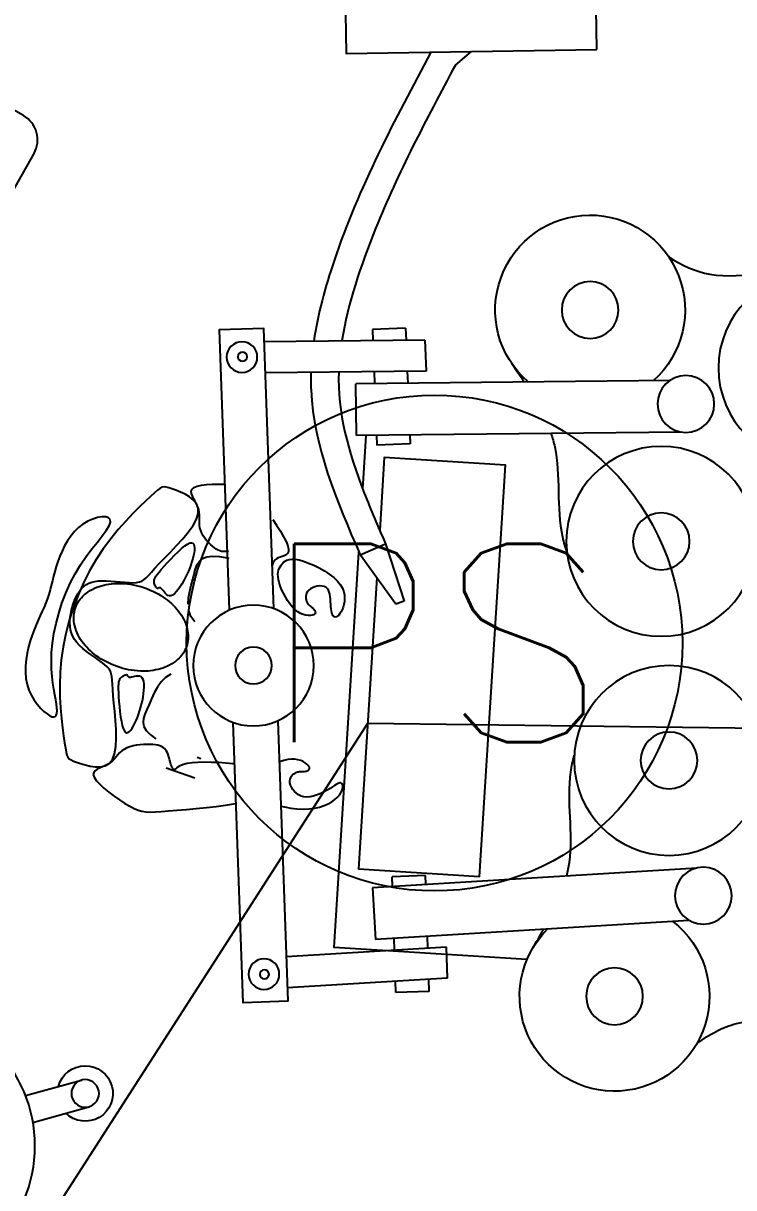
# Model space of a CAD drawing. Header units: metres. Extents: x -39 to 21688, y -24 to 9022.
# Drawn here: x 296.44 to 297.722, y 6.995 to 9.096 of the extents above; entities that cross this region are included whole.
import ezdxf
from ezdxf.enums import TextEntityAlignment as Align

# ---------------------------------------------------------------- set-up
doc = ezdxf.new("R2010")
doc.units = ezdxf.units.M
doc.header["$MEASUREMENT"] = 0
for name, color, linetype in [('AR-MOBILIRIO', 1, 'Continuous'), ('AR-PUERTAS', 2, 'Continuous'), ('AR-VENTANAS', 2, 'Continuous'), ('MOBILIARIO', 42, 'Continuous')]:
    doc.layers.add(name, color=color, linetype=linetype)
doc.styles.add('ROMANS', font='romans.shx', dxfattribs={"width": 0.75})

# ---------------------------------------------------------------- blocks, each defined once
blk = doc.blocks.new('A$C23125473')
at = {"layer": 'AR-MOBILIRIO'}
for p, q in [((0.7183, 3.0477), (0.8191, 3.0197)), ((0.7183, 3.0477), (0.8191, 3.0197)), ((0.7049, 2.9995), (0.8058, 2.9715)), ((1.4665, 2.7874), (1.1772, 2.8049)), ((1.3734, 2.8133), (1.3728, 2.793)), ((1.4334, 2.8114), (1.3734, 2.8133)), ((1.4334, 2.8114), (1.4327, 2.7894)), ((1.4665, 2.7874), (1.4648, 2.7315)), ((1.4648, 2.7315), (1.1752, 2.749)), ((1.371, 2.7371), (1.3703, 2.7155)), ((1.4309, 2.7335), (1.4302, 2.7119)), ((1.3311, 2.6243), (1.3367, 2.7175)), ((1.9026, 2.6833), (1.3367, 2.7175)), ((1.9163, 2.5889), (1.3311, 2.6243)), ((1.3673, 2.6221), (1.3667, 2.6044)), ((1.4272, 2.6185), (1.4267, 2.6025)), ((1.4267, 2.6025), (1.3667, 2.6044)), ((0.893, 2.4774), (0.9008, 2.4815)), ((0.9008, 2.4815), (0.908, 2.4844)), ((0.908, 2.4844), (0.915, 2.4863)), ((0.915, 2.4863), (0.9223, 2.4873)), ((0.9223, 2.4873), (0.9302, 2.4877)), ((0.9302, 2.4877), (0.9393, 2.4874)), ((0.9393, 2.4874), (0.95, 2.4867)), ((0.95, 2.4867), (0.9629, 2.4857)), ((0.9629, 2.4857), (0.9781, 2.4844)), ((0.9781, 2.4844), (0.9951, 2.483)), ((0.9951, 2.483), (1.0131, 2.4814)), ((1.0131, 2.4814), (1.0314, 2.4796)), ((1.0314, 2.4796), (1.0492, 2.4777)), ((1.1723, 2.4786), (1.1835, 2.4805)), ((1.1835, 2.4805), (1.1948, 2.4817)), ((1.1948, 2.4817), (1.206, 2.4823)), ((1.206, 2.4823), (1.2166, 2.482)), ((1.2166, 2.482), (1.2265, 2.4808)), ((1.2265, 2.4808), (1.2355, 2.4788)), ((0.8552, 2.4518), (0.8647, 2.4591)), ((0.8647, 2.4591), (0.8745, 2.466)), ((0.8745, 2.466), (0.8841, 2.4722)), ((0.8841, 2.4722), (0.893, 2.4774)), ((1.0492, 2.4777), (1.0658, 2.4755)), ((1.0658, 2.4755), (1.0802, 2.4732)), ((1.0802, 2.4732), (1.0847, 2.4723)), ((1.1656, 2.4771), (1.1723, 2.4786)), ((1.2022, 2.4589), (1.1977, 2.4567)), ((1.2072, 2.4602), (1.2022, 2.4589)), ((1.2125, 2.4607), (1.2072, 2.4602)), ((1.218, 2.4603), (1.2125, 2.4607)), ((1.2237, 2.4593), (1.218, 2.4603)), ((1.2294, 2.4576), (1.2237, 2.4593)), ((1.2355, 2.4788), (1.2437, 2.4761)), ((1.2437, 2.4761), (1.251, 2.4729)), ((1.251, 2.4729), (1.2575, 2.4693)), ((1.2575, 2.4693), (1.263, 2.4654)), ((1.263, 2.4654), (1.2676, 2.4613)), ((1.2676, 2.4613), (1.2713, 2.4573)), ((0.8326, 2.4308), (0.8387, 2.4374)), ((0.8387, 2.4374), (0.8463, 2.4445)), ((0.8463, 2.4445), (0.8552, 2.4518)), ((1.1829, 2.439), (1.1819, 2.4353)), ((1.1846, 2.4429), (1.1829, 2.439)), ((1.187, 2.4468), (1.1846, 2.4429)), ((1.19, 2.4505), (1.187, 2.4468)), ((1.1936, 2.4538), (1.19, 2.4505)), ((1.1977, 2.4567), (1.1936, 2.4538)), ((1.235, 2.4555), (1.2294, 2.4576)), ((1.2404, 2.453), (1.235, 2.4555)), ((1.2456, 2.4504), (1.2404, 2.453)), ((1.2504, 2.4477), (1.2456, 2.4504)), ((1.2548, 2.445), (1.2504, 2.4477)), ((1.2587, 2.4424), (1.2548, 2.445)), ((1.2622, 2.4401), (1.2587, 2.4424)), ((1.2653, 2.4381), (1.2622, 2.4401)), ((1.268, 2.4366), (1.2653, 2.4381)), ((1.2713, 2.4573), (1.2741, 2.4533)), ((1.2741, 2.4533), (1.276, 2.4495)), ((1.2768, 2.4378), (1.2757, 2.4361)), ((1.276, 2.4495), (1.2772, 2.4459)), ((1.2775, 2.44), (1.2768, 2.4378)), ((1.2772, 2.4459), (1.2776, 2.4427)), ((1.2776, 2.4427), (1.2775, 2.44)), ((0.8272, 2.4203), (0.8287, 2.425)), ((0.8279, 2.4164), (0.8272, 2.4203)), ((0.8303, 2.4133), (0.8279, 2.4164)), ((0.8287, 2.425), (0.8326, 2.4308)), ((0.9587, 2.4081), (1.0106, 2.4262)), ((1.1819, 2.4353), (1.1818, 2.4318)), ((1.1818, 2.4318), (1.1823, 2.4286)), ((1.1823, 2.4286), (1.1834, 2.4257)), ((1.1834, 2.4257), (1.185, 2.4231)), ((1.185, 2.4231), (1.1869, 2.4208)), ((1.1869, 2.4208), (1.189, 2.4189)), ((1.189, 2.4189), (1.1912, 2.4174)), ((1.1912, 2.4174), (1.1934, 2.4162)), ((1.2704, 2.4355), (1.268, 2.4366)), ((1.2724, 2.435), (1.2704, 2.4355)), ((1.2742, 2.4352), (1.2724, 2.435)), ((1.2757, 2.4361), (1.2742, 2.4352)), ((0.7869, 2.3938), (0.7912, 2.3957)), ((0.7912, 2.3957), (0.7969, 2.3978)), ((0.7969, 2.3978), (0.8042, 2.4003)), ((0.8042, 2.4003), (0.8126, 2.4028)), ((0.8126, 2.4028), (0.8217, 2.405)), ((0.8217, 2.405), (0.831, 2.4062)), ((0.834, 2.4107), (0.8303, 2.4133)), ((0.831, 2.4062), (0.8402, 2.4061)), ((0.8386, 2.4084), (0.834, 2.4107)), ((0.8438, 2.4063), (0.8386, 2.4084)), ((0.8402, 2.4061), (0.8487, 2.4042)), ((0.849, 2.404), (0.8438, 2.4063)), ((0.8487, 2.4042), (0.856, 2.3999)), ((0.8539, 2.4015), (0.849, 2.404)), ((0.8581, 2.3986), (0.8539, 2.4015)), ((0.856, 2.3999), (0.8618, 2.3928)), ((0.8618, 2.3953), (0.8581, 2.3986)), ((0.9656, 2.3963), (0.9648, 2.3932)), ((0.9663, 2.3993), (0.9656, 2.3963)), ((0.9672, 2.402), (0.9663, 2.3993)), ((0.9681, 2.4045), (0.9672, 2.402)), ((0.9691, 2.4068), (0.9681, 2.4045)), ((0.9701, 2.4086), (0.9691, 2.4068)), ((0.9711, 2.41), (0.9701, 2.4086)), ((0.9721, 2.411), (0.9711, 2.41)), ((0.9732, 2.4114), (0.9721, 2.411)), ((0.9743, 2.4112), (0.9732, 2.4114)), ((0.9754, 2.4105), (0.9743, 2.4112)), ((0.9768, 2.4092), (0.9754, 2.4105)), ((0.9787, 2.4075), (0.9768, 2.4092)), ((0.9814, 2.4057), (0.9787, 2.4075)), ((0.9851, 2.4037), (0.9814, 2.4057)), ((0.9902, 2.4019), (0.9851, 2.4037)), ((0.9968, 2.4003), (0.9902, 2.4019)), ((1.0053, 2.399), (0.9968, 2.4003)), ((1.0157, 2.3982), (1.0053, 2.399)), ((1.0276, 2.3979), (1.0157, 2.3982)), ((1.0404, 2.3981), (1.0276, 2.3979)), ((1.0536, 2.3986), (1.0404, 2.3981)), ((1.0666, 2.3995), (1.0536, 2.3986)), ((1.0788, 2.4006), (1.0666, 2.3995)), ((1.0821, 2.4011), (1.0788, 2.4006)), ((1.1637, 2.3969), (1.1627, 2.3973)), ((1.1709, 2.3947), (1.1637, 2.3969)), ((1.1934, 2.4162), (1.1955, 2.4154)), ((1.1955, 2.4154), (1.1975, 2.415)), ((1.1975, 2.415), (1.1994, 2.4147)), ((1.1994, 2.4147), (1.2013, 2.4146)), ((1.2013, 2.4146), (1.2031, 2.4147)), ((1.206, 2.3967), (1.2016, 2.3948)), ((1.2031, 2.4147), (1.2049, 2.4147)), ((1.2049, 2.4147), (1.2067, 2.4147)), ((1.2097, 2.3989), (1.206, 2.3967)), ((1.2067, 2.4147), (1.2086, 2.4146)), ((1.2086, 2.4146), (1.2105, 2.4143)), ((1.2127, 2.4012), (1.2097, 2.3989)), ((1.2105, 2.4143), (1.2123, 2.4138)), ((1.2123, 2.4138), (1.214, 2.4131)), ((1.215, 2.4036), (1.2127, 2.4012)), ((1.214, 2.4131), (1.2155, 2.4121)), ((1.2165, 2.4058), (1.215, 2.4036)), ((1.2155, 2.4121), (1.2166, 2.4109)), ((1.2172, 2.4078), (1.2165, 2.4058)), ((1.2166, 2.4109), (1.2172, 2.4095)), ((1.2172, 2.4095), (1.2172, 2.4078)), ((0.7767, 2.3722), (0.7781, 2.3795)), ((0.7781, 2.3795), (0.7795, 2.3849)), ((0.7795, 2.3849), (0.7813, 2.3889)), ((0.7813, 2.3889), (0.7836, 2.3917)), ((0.7836, 2.3917), (0.7869, 2.3938)), ((0.8652, 2.3918), (0.8618, 2.3953)), ((0.8618, 2.3928), (0.8657, 2.3825)), ((0.8683, 2.3881), (0.8652, 2.3918)), ((0.8657, 2.3825), (0.8679, 2.3697)), ((0.8714, 2.3844), (0.8683, 2.3881)), ((0.8747, 2.3809), (0.8714, 2.3844)), ((0.8784, 2.3776), (0.8747, 2.3809)), ((0.8827, 2.3747), (0.8784, 2.3776)), ((0.8876, 2.3722), (0.8827, 2.3747)), ((0.9577, 2.3755), (0.9556, 2.3732)), ((0.9594, 2.378), (0.9577, 2.3755)), ((0.9608, 2.3808), (0.9594, 2.378)), ((0.9621, 2.3838), (0.9608, 2.3808)), ((0.9631, 2.3869), (0.9621, 2.3838)), ((0.964, 2.39), (0.9631, 2.3869)), ((0.9648, 2.3932), (0.964, 2.39)), ((1.0149, 2.3888), (1.0215, 2.3911)), ((1.178, 2.3932), (1.1709, 2.3947)), ((1.1847, 2.3924), (1.178, 2.3932)), ((1.1909, 2.3925), (1.1847, 2.3924)), ((1.1966, 2.3934), (1.1909, 2.3925)), ((1.2016, 2.3948), (1.1966, 2.3934)), ((0.7735, 2.3503), (0.7753, 2.3626)), ((0.7753, 2.3626), (0.7767, 2.3722)), ((0.8679, 2.3697), (0.8687, 2.355)), ((0.8687, 2.355), (0.8684, 2.3391)), ((0.8931, 2.3701), (0.8876, 2.3722)), ((0.8991, 2.3685), (0.8931, 2.3701)), ((0.9053, 2.3673), (0.8991, 2.3685)), ((0.9116, 2.3664), (0.9053, 2.3673)), ((0.9178, 2.3659), (0.9116, 2.3664)), ((0.9239, 2.3656), (0.9178, 2.3659)), ((0.9295, 2.3657), (0.9239, 2.3656)), ((0.9347, 2.3659), (0.9295, 2.3657)), ((0.9296, 2.3479), (0.9403, 2.3556)), ((0.9393, 2.3665), (0.9347, 2.3659)), ((0.9434, 2.3673), (0.9393, 2.3665)), ((0.9471, 2.3683), (0.9434, 2.3673)), ((0.9503, 2.3697), (0.9471, 2.3683)), ((0.9532, 2.3713), (0.9503, 2.3697)), ((0.9556, 2.3732), (0.9532, 2.3713)), ((0.7696, 2.3187), (0.7715, 2.3356)), ((0.7715, 2.3356), (0.7735, 2.3503)), ((0.8684, 2.3391), (0.8674, 2.3228)), ((0.8794, 2.3314), (0.8812, 2.3373)), ((0.8812, 2.3373), (0.8832, 2.3413)), ((0.8832, 2.3413), (0.8853, 2.3437)), ((0.8853, 2.3437), (0.8876, 2.3446)), ((0.8876, 2.3446), (0.89, 2.3441)), ((0.89, 2.3441), (0.8925, 2.3424)), ((0.8925, 2.3424), (0.895, 2.3398)), ((0.895, 2.3398), (0.8975, 2.3363)), ((0.8975, 2.3363), (0.8999, 2.3323)), ((0.8999, 2.3323), (0.9023, 2.3277)), ((0.9171, 2.3264), (0.9185, 2.3336)), ((0.9185, 2.3336), (0.9225, 2.3407)), ((0.9225, 2.3407), (0.9296, 2.3479)), ((0.7436, 2.3107), (0.7485, 2.3139)), ((0.7485, 2.3139), (0.7527, 2.3157)), ((0.7527, 2.3157), (0.756, 2.3162)), ((0.756, 2.3162), (0.7585, 2.3153)), ((0.7585, 2.3153), (0.7603, 2.3132)), ((0.7603, 2.3132), (0.7614, 2.3099)), ((0.7679, 2.3), (0.7696, 2.3187)), ((0.8674, 2.3228), (0.8659, 2.3066)), ((0.8752, 2.3066), (0.8764, 2.3157)), ((0.8764, 2.3157), (0.8778, 2.3241)), ((0.8778, 2.3241), (0.8794, 2.3314)), ((0.9023, 2.3277), (0.9046, 2.3227)), ((0.9046, 2.3227), (0.9068, 2.3174)), ((0.9068, 2.3174), (0.9089, 2.3118)), ((0.9089, 2.3118), (0.9108, 2.3059)), ((0.9179, 2.3191), (0.9171, 2.3264)), ((0.9203, 2.3113), (0.9179, 2.3191)), ((0.9238, 2.3029), (0.9203, 2.3113)), ((0.7204, 2.286), (0.7262, 2.2937)), ((0.7262, 2.2937), (0.7321, 2.3005)), ((0.7321, 2.3005), (0.738, 2.3062)), ((0.738, 2.3062), (0.7436, 2.3107)), ((0.7607, 2.2929), (0.7594, 2.2851)), ((0.7615, 2.2997), (0.7607, 2.2929)), ((0.7614, 2.3099), (0.7618, 2.3054)), ((0.7618, 2.3054), (0.7615, 2.2997)), ((0.7669, 2.2798), (0.7679, 2.3)), ((0.8644, 2.2914), (0.8631, 2.2779)), ((0.8659, 2.3066), (0.8644, 2.2914)), ((0.8734, 2.2882), (0.8742, 2.2973)), ((0.8742, 2.2973), (0.8752, 2.3066)), ((0.9108, 2.3059), (0.9126, 2.2997)), ((0.9126, 2.2997), (0.9143, 2.2934)), ((0.9143, 2.2934), (0.9157, 2.287)), ((0.928, 2.2936), (0.9238, 2.3029)), ((0.9324, 2.2835), (0.928, 2.2936)), ((0.7109, 2.2678), (0.7153, 2.2773)), ((0.7153, 2.2773), (0.7204, 2.286)), ((0.7577, 2.2762), (0.7559, 2.2662)), ((0.7594, 2.2851), (0.7577, 2.2762)), ((0.7666, 2.2583), (0.7669, 2.2798)), ((0.8631, 2.2779), (0.8622, 2.2665)), ((0.8722, 2.2656), (0.8724, 2.2719)), ((0.8724, 2.2719), (0.8728, 2.2796)), ((0.8728, 2.2796), (0.8734, 2.2882)), ((0.9157, 2.287), (0.9169, 2.2806)), ((0.9169, 2.2806), (0.9179, 2.2742)), ((0.9179, 2.2742), (0.9186, 2.268)), ((0.9372, 2.2729), (0.9324, 2.2835)), ((0.9428, 2.2625), (0.9372, 2.2729)), ((0.7055, 2.2468), (0.7075, 2.2576)), ((0.7075, 2.2576), (0.7109, 2.2678)), ((0.7542, 2.2552), (0.7527, 2.243)), ((0.7559, 2.2662), (0.7542, 2.2552)), ((0.7673, 2.2359), (0.7666, 2.2583)), ((0.8612, 2.2496), (0.8606, 2.2433)), ((0.8616, 2.2572), (0.8612, 2.2496)), ((0.8622, 2.2665), (0.8616, 2.2572)), ((0.8723, 2.2604), (0.8722, 2.2656)), ((0.8725, 2.2563), (0.8723, 2.2604)), ((0.8729, 2.2531), (0.8725, 2.2563)), ((0.8736, 2.2506), (0.8729, 2.2531)), ((0.8744, 2.2486), (0.8736, 2.2506)), ((0.8754, 2.2471), (0.8744, 2.2486)), ((0.9172, 2.2484), (0.9156, 2.2455)), ((0.9183, 2.2523), (0.9172, 2.2484)), ((0.9188, 2.2569), (0.9183, 2.2523)), ((0.9186, 2.268), (0.9189, 2.2622)), ((0.9189, 2.2622), (0.9188, 2.2569)), ((0.9494, 2.253), (0.9428, 2.2625)), ((0.9573, 2.2449), (0.9494, 2.253)), ((0.7046, 2.2356), (0.7055, 2.2468)), ((0.7048, 2.2241), (0.7046, 2.2356)), ((0.7517, 2.2298), (0.7514, 2.2154)), ((0.7527, 2.243), (0.7517, 2.2298)), ((0.7692, 2.2129), (0.7673, 2.2359)), ((0.8556, 2.2296), (0.8522, 2.2257)), ((0.858, 2.2337), (0.8556, 2.2296)), ((0.8596, 2.2381), (0.858, 2.2337)), ((0.8606, 2.2433), (0.8596, 2.2381)), ((0.8767, 2.2458), (0.8754, 2.2471)), ((0.8781, 2.2445), (0.8767, 2.2458)), ((0.8797, 2.2434), (0.8781, 2.2445)), ((0.8814, 2.2424), (0.8797, 2.2434)), ((0.883, 2.2416), (0.8814, 2.2424)), ((0.8846, 2.241), (0.883, 2.2416)), ((0.886, 2.2406), (0.8846, 2.241)), ((0.8873, 2.2404), (0.886, 2.2406)), ((0.8882, 2.2406), (0.8873, 2.2404)), ((0.8889, 2.241), (0.8882, 2.2406)), ((0.8893, 2.2416), (0.8889, 2.241)), ((0.8897, 2.2424), (0.8893, 2.2416)), ((0.89, 2.2432), (0.8897, 2.2424)), ((0.8905, 2.244), (0.89, 2.2432)), ((0.8913, 2.2445), (0.8905, 2.244)), ((0.8924, 2.2449), (0.8913, 2.2445)), ((0.894, 2.2449), (0.8924, 2.2449)), ((0.8962, 2.2445), (0.894, 2.2449)), ((0.8988, 2.2439), (0.8962, 2.2445)), ((0.9017, 2.2432), (0.8988, 2.2439)), ((0.9048, 2.2426), (0.9017, 2.2432)), ((0.9079, 2.2424), (0.9048, 2.2426)), ((0.9108, 2.2426), (0.9079, 2.2424)), ((0.9134, 2.2436), (0.9108, 2.2426)), ((0.9156, 2.2455), (0.9134, 2.2436)), ((0.9669, 2.2388), (0.9573, 2.2449)), ((0.7059, 2.2126), (0.7048, 2.2241)), ((0.7078, 2.2011), (0.7059, 2.2126)), ((0.7514, 2.2154), (0.7519, 2.1999)), ((0.7726, 2.1895), (0.7692, 2.2129)), ((0.8286, 2.2079), (0.8216, 2.2031)), ((0.8354, 2.2127), (0.8286, 2.2079)), ((0.8418, 2.2172), (0.8354, 2.2127)), ((0.8475, 2.2215), (0.8418, 2.2172)), ((0.8522, 2.2257), (0.8475, 2.2215)), ((0.7104, 2.1898), (0.7078, 2.2011)), ((0.7134, 2.1789), (0.7104, 2.1898)), ((0.7519, 2.1999), (0.7535, 2.1833)), ((0.7774, 2.1659), (0.7726, 2.1895)), ((0.8024, 2.1875), (0.7974, 2.1821)), ((0.8082, 2.1928), (0.8024, 2.1875)), ((0.8147, 2.198), (0.8082, 2.1928)), ((0.8216, 2.2031), (0.8147, 2.198)), ((0.7167, 2.1686), (0.7134, 2.1789)), ((0.7203, 2.159), (0.7167, 2.1686)), ((0.7535, 2.1833), (0.7562, 2.1659)), ((0.7562, 2.1659), (0.7599, 2.1478)), ((0.7836, 2.1423), (0.7774, 2.1659)), ((0.7877, 2.1651), (0.786, 2.1592)), ((0.7901, 2.171), (0.7877, 2.1651)), ((0.7933, 2.1766), (0.7901, 2.171)), ((0.7974, 2.1821), (0.7933, 2.1766)), ((0.724, 2.1499), (0.7203, 2.159)), ((0.7277, 2.1414), (0.724, 2.1499)), ((0.7599, 2.1478), (0.7647, 2.1294)), ((0.7851, 2.153), (0.7847, 2.1466)), ((0.7847, 2.1466), (0.785, 2.14)), ((0.786, 2.1592), (0.7851, 2.153)), ((1.0101, 2.1445), (1.0032, 2.1347)), ((0.7315, 2.1333), (0.7277, 2.1414)), ((0.7351, 2.1255), (0.7315, 2.1333)), ((0.7385, 2.1179), (0.7351, 2.1255)), ((0.7647, 2.1294), (0.7705, 2.111)), ((0.7911, 2.119), (0.7836, 2.1423)), ((0.785, 2.14), (0.7858, 2.1331)), ((0.7858, 2.1331), (0.7871, 2.1262)), ((0.7871, 2.1262), (0.7888, 2.1192)), ((1.0032, 2.1347), (0.9995, 2.124)), ((1.1915, 2.1227), (1.1867, 2.1179)), ((1.1964, 2.1265), (1.1915, 2.1227)), ((1.2013, 2.1294), (1.1964, 2.1265)), ((1.2062, 2.1314), (1.2013, 2.1294)), ((1.2108, 2.1326), (1.2062, 2.1314)), ((1.215, 2.1332), (1.2108, 2.1326)), ((1.2189, 2.1332), (1.215, 2.1332)), ((1.2221, 2.1328), (1.2189, 2.1332)), ((1.2247, 2.132), (1.2221, 2.1328)), ((1.2264, 2.1309), (1.2247, 2.132)), ((1.2252, 2.1216), (1.2264, 2.1232)), ((1.2275, 2.1295), (1.2264, 2.1309)), ((1.2264, 2.1232), (1.2273, 2.1248)), ((1.2273, 2.1248), (1.2278, 2.1265)), ((1.2279, 2.1281), (1.2275, 2.1295)), ((1.2278, 2.1265), (1.2279, 2.1281)), ((1.2569, 2.1249), (1.2563, 2.1212)), ((1.2575, 2.1282), (1.2569, 2.1249)), ((1.2584, 2.131), (1.2575, 2.1282)), ((1.2594, 2.1333), (1.2584, 2.131)), ((1.2606, 2.1349), (1.2594, 2.1333)), ((1.2621, 2.1358), (1.2606, 2.1349)), ((1.2639, 2.136), (1.2621, 2.1358)), ((1.2658, 2.1355), (1.2639, 2.136)), ((1.2679, 2.1342), (1.2658, 2.1355)), ((1.2701, 2.1323), (1.2679, 2.1342)), ((1.2722, 2.1297), (1.2701, 2.1323)), ((1.2743, 2.1265), (1.2722, 2.1297)), ((1.2762, 2.1227), (1.2743, 2.1265)), ((1.278, 2.1183), (1.2762, 2.1227)), ((0.7417, 2.1103), (0.7385, 2.1179)), ((0.7446, 2.1027), (0.7417, 2.1103)), ((0.7471, 2.095), (0.7446, 2.1027)), ((0.7705, 2.111), (0.7774, 2.0927)), ((0.7888, 2.1192), (0.791, 2.1124)), ((0.791, 2.1124), (0.7935, 2.1058)), ((0.7997, 2.0962), (0.7911, 2.119)), ((0.7935, 2.1058), (0.7964, 2.0995)), ((0.9984, 2.1127), (0.9991, 2.1011)), ((1.1778, 2.1061), (1.1738, 2.0995)), ((1.1821, 2.1123), (1.1778, 2.1061)), ((1.1867, 2.1179), (1.1821, 2.1123)), ((1.2107, 2.0989), (1.2108, 2.1018)), ((1.2108, 2.1018), (1.2113, 2.1046)), ((1.2113, 2.1046), (1.2121, 2.1072)), ((1.2121, 2.1072), (1.2131, 2.1095)), ((1.2131, 2.1095), (1.2142, 2.1114)), ((1.2142, 2.1114), (1.2155, 2.113)), ((1.2155, 2.113), (1.2168, 2.1144)), ((1.2168, 2.1144), (1.2182, 2.1156)), ((1.2182, 2.1156), (1.2197, 2.1167)), ((1.2197, 2.1167), (1.2211, 2.1178)), ((1.2211, 2.1178), (1.2225, 2.1189)), ((1.2225, 2.1189), (1.2239, 2.1202)), ((1.2239, 2.1202), (1.2252, 2.1216)), ((1.2551, 2.1038), (1.2546, 2.0993)), ((1.2554, 2.1083), (1.2551, 2.1038)), ((1.2556, 2.1128), (1.2554, 2.1083)), ((1.2559, 2.1171), (1.2556, 2.1128)), ((1.2563, 2.1212), (1.2559, 2.1171)), ((1.2794, 2.1134), (1.278, 2.1183)), ((1.2804, 2.1081), (1.2794, 2.1134)), ((1.2808, 2.1024), (1.2804, 2.1081)), ((1.2805, 2.0964), (1.2808, 2.1024)), ((1.3733, 2.1127), (1.3086, 2.0234)), ((1.3545, 2.0036), (1.3884, 2.1075)), ((1.3884, 2.1075), (1.3733, 2.1127)), ((0.7493, 2.087), (0.7471, 2.095)), ((0.7513, 2.079), (0.7493, 2.087)), ((0.7774, 2.0927), (0.7853, 2.0749)), ((0.7964, 2.0995), (0.7995, 2.0938)), ((0.7995, 2.0938), (0.8029, 2.0886)), ((0.8095, 2.0739), (0.7997, 2.0962)), ((0.8029, 2.0886), (0.8065, 2.0841)), ((0.8065, 2.0841), (0.8104, 2.0803)), ((0.8104, 2.0803), (0.8146, 2.0772)), ((0.9393, 2.0803), (0.9385, 2.0786)), ((0.9401, 2.0817), (0.9393, 2.0803)), ((0.941, 2.0829), (0.9401, 2.0817)), ((0.9419, 2.0838), (0.941, 2.0829)), ((0.9427, 2.0843), (0.9419, 2.0838)), ((0.9435, 2.0844), (0.9427, 2.0843)), ((0.9443, 2.0842), (0.9435, 2.0844)), ((0.945, 2.0838), (0.9443, 2.0842)), ((0.9458, 2.0834), (0.945, 2.0838)), ((0.9466, 2.0831), (0.9458, 2.0834)), ((0.9476, 2.0831), (0.9466, 2.0831)), ((0.9487, 2.0835), (0.9476, 2.0831)), ((0.9499, 2.0845), (0.9487, 2.0835)), ((0.9514, 2.0862), (0.9499, 2.0845)), ((0.9531, 2.0883), (0.9514, 2.0862)), ((0.9549, 2.0907), (0.9531, 2.0883)), ((0.957, 2.0931), (0.9549, 2.0907)), ((0.9593, 2.0952), (0.957, 2.0931)), ((0.9617, 2.0968), (0.9593, 2.0952)), ((0.9644, 2.0976), (0.9617, 2.0968)), ((0.9673, 2.0975), (0.9644, 2.0976)), ((0.9703, 2.0962), (0.9673, 2.0975)), ((0.9735, 2.0939), (0.9703, 2.0962)), ((0.9769, 2.0906), (0.9735, 2.0939)), ((0.9802, 2.0865), (0.9769, 2.0906)), ((0.9836, 2.0817), (0.9802, 2.0865)), ((0.9869, 2.0765), (0.9836, 2.0817)), ((0.9991, 2.1011), (1.0012, 2.0895)), ((1.0012, 2.0895), (1.004, 2.0782)), ((1.1671, 2.086), (1.1645, 2.0795)), ((1.1702, 2.0927), (1.1671, 2.086)), ((1.1738, 2.0995), (1.1702, 2.0927)), ((1.2111, 2.0959), (1.2107, 2.0989)), ((1.212, 2.0929), (1.2111, 2.0959)), ((1.2136, 2.0901), (1.212, 2.0929)), ((1.2159, 2.0874), (1.2136, 2.0901)), ((1.219, 2.0851), (1.2159, 2.0874)), ((1.2227, 2.0831), (1.219, 2.0851)), ((1.2268, 2.0815), (1.2227, 2.0831)), ((1.2311, 2.0804), (1.2268, 2.0815)), ((1.2355, 2.0798), (1.2311, 2.0804)), ((1.2436, 2.0806), (1.2397, 2.0799)), ((1.2469, 2.0821), (1.2436, 2.0806)), ((1.2495, 2.0844), (1.2469, 2.0821)), ((1.2515, 2.0874), (1.2495, 2.0844)), ((1.253, 2.0909), (1.2515, 2.0874)), ((1.254, 2.0949), (1.253, 2.0909)), ((1.2546, 2.0993), (1.254, 2.0949)), ((1.273, 2.0774), (1.2767, 2.0838)), ((1.2767, 2.0838), (1.2791, 2.0902)), ((1.2791, 2.0902), (1.2805, 2.0964)), ((0.7533, 2.0707), (0.7513, 2.079)), ((0.7554, 2.0622), (0.7533, 2.0707)), ((0.7576, 2.0535), (0.7554, 2.0622)), ((0.7853, 2.0749), (0.7942, 2.0579)), ((0.8204, 2.0524), (0.8095, 2.0739)), ((0.8146, 2.0772), (0.8193, 2.0747)), ((0.8193, 2.0747), (0.8244, 2.0728)), ((0.8244, 2.0728), (0.83, 2.0715)), ((0.83, 2.0715), (0.8363, 2.0707)), ((0.8363, 2.0707), (0.8432, 2.0704)), ((0.8432, 2.0704), (0.8509, 2.0705)), ((0.8509, 2.0705), (0.859, 2.071)), ((0.859, 2.071), (0.8674, 2.0718)), ((0.8674, 2.0718), (0.8759, 2.0725)), ((0.8759, 2.0725), (0.8841, 2.0732)), ((0.8841, 2.0732), (0.8919, 2.0737)), ((0.8919, 2.0737), (0.899, 2.0739)), ((0.899, 2.0739), (0.9052, 2.0736)), ((0.9052, 2.0736), (0.9104, 2.0726)), ((0.9104, 2.0726), (0.9148, 2.071)), ((0.9148, 2.071), (0.9188, 2.0684)), ((0.9188, 2.0684), (0.9228, 2.065)), ((0.9228, 2.065), (0.9272, 2.0605)), ((0.9272, 2.0605), (0.9323, 2.0548)), ((0.9369, 2.0731), (0.9368, 2.0713)), ((0.9368, 2.0713), (0.9369, 2.0694)), ((0.9373, 2.0749), (0.9369, 2.0731)), ((0.9369, 2.0694), (0.9375, 2.0674)), ((0.9379, 2.0768), (0.9373, 2.0749)), ((0.9375, 2.0674), (0.9386, 2.065)), ((0.9385, 2.0786), (0.9379, 2.0768)), ((0.9386, 2.065), (0.9402, 2.0622)), ((0.9402, 2.0622), (0.9426, 2.0589)), ((0.9901, 2.0709), (0.9869, 2.0765)), ((0.9932, 2.065), (0.9901, 2.0709)), ((0.996, 2.0591), (0.9932, 2.065)), ((0.9987, 2.0532), (0.996, 2.0591)), ((1.004, 2.0782), (1.0069, 2.0675)), ((1.0069, 2.0675), (1.0094, 2.0577)), ((1.1606, 2.0631), (1.1604, 2.0588)), ((1.1613, 2.068), (1.1606, 2.0631)), ((1.1626, 2.0734), (1.1613, 2.068)), ((1.1645, 2.0795), (1.1626, 2.0734)), ((1.2397, 2.0799), (1.2355, 2.0798)), ((1.2531, 2.0585), (1.2611, 2.0646)), ((1.2611, 2.0646), (1.2678, 2.0709)), ((1.2678, 2.0709), (1.273, 2.0774)), ((0.7602, 2.0446), (0.7576, 2.0535)), ((0.7632, 2.0355), (0.7602, 2.0446)), ((0.7942, 2.0579), (0.8041, 2.0418)), ((0.8041, 2.0418), (0.8144, 2.0268)), ((0.8324, 2.032), (0.8204, 2.0524)), ((0.9323, 2.0548), (0.9385, 2.0478)), ((0.9385, 2.0478), (0.9463, 2.0395)), ((0.9426, 2.0589), (0.9458, 2.0548)), ((0.9458, 2.0548), (0.9499, 2.0499)), ((0.9463, 2.0395), (0.9557, 2.0297)), ((0.9499, 2.0499), (0.9549, 2.0442)), ((0.9549, 2.0442), (0.9607, 2.0378)), ((1.0011, 2.0473), (0.9987, 2.0532)), ((1.0032, 2.0415), (1.0011, 2.0473)), ((1.0051, 2.0357), (1.0032, 2.0415)), ((1.0094, 2.0577), (1.0118, 2.0489)), ((1.0118, 2.0489), (1.0148, 2.0413)), ((1.0148, 2.0413), (1.0188, 2.0351)), ((1.1507, 2.0406), (1.1498, 2.0437)), ((1.152, 2.0377), (1.1507, 2.0406)), ((1.1604, 2.0588), (1.1608, 2.0549)), ((1.1608, 2.0549), (1.1616, 2.0514)), ((1.1616, 2.0514), (1.1628, 2.0482)), ((1.1628, 2.0482), (1.1643, 2.0452)), ((1.1643, 2.0452), (1.1661, 2.0424)), ((1.1661, 2.0424), (1.1681, 2.0396)), ((1.1681, 2.0396), (1.1705, 2.0371)), ((1.2067, 2.0352), (1.2156, 2.0385)), ((1.2156, 2.0385), (1.2251, 2.0425)), ((1.2251, 2.0425), (1.2348, 2.0473)), ((1.2348, 2.0473), (1.2442, 2.0527)), ((1.2442, 2.0527), (1.2531, 2.0585)), ((0.7667, 2.0262), (0.7632, 2.0355)), ((0.7707, 2.0168), (0.7667, 2.0262)), ((0.8144, 2.0268), (0.8247, 2.013)), ((0.8452, 2.0127), (0.8324, 2.032)), ((0.9557, 2.0297), (0.9664, 2.0187)), ((0.9607, 2.0378), (0.9671, 2.0312)), ((0.9664, 2.0187), (0.9776, 2.007)), ((0.9671, 2.0312), (0.9736, 2.0245)), ((0.9736, 2.0245), (0.9802, 2.0182)), ((0.9802, 2.0182), (0.9865, 2.0125)), ((1.0067, 2.0302), (1.0051, 2.0357)), ((1.008, 2.0249), (1.0067, 2.0302)), ((1.0089, 2.0198), (1.008, 2.0249)), ((1.0096, 2.0151), (1.0089, 2.0198)), ((1.0188, 2.0351), (1.0243, 2.0303)), ((1.0243, 2.0303), (1.0318, 2.0273)), ((1.0318, 2.0273), (1.0419, 2.026)), ((1.0419, 2.026), (1.0551, 2.0267)), ((1.0551, 2.0267), (1.0716, 2.0294)), ((1.0588, 2.0174), (1.0556, 2.0165)), ((1.062, 2.0179), (1.0588, 2.0174)), ((1.065, 2.0178), (1.062, 2.0179)), ((1.068, 2.0174), (1.065, 2.0178)), ((1.071, 2.0165), (1.068, 2.0174)), ((1.1536, 2.0351), (1.152, 2.0377)), ((1.1556, 2.0328), (1.1536, 2.0351)), ((1.1581, 2.0307), (1.1556, 2.0328)), ((1.161, 2.0291), (1.1581, 2.0307)), ((1.1645, 2.0278), (1.161, 2.0291)), ((1.1682, 2.0266), (1.1645, 2.0278)), ((1.1718, 2.0253), (1.1682, 2.0266)), ((1.1705, 2.0371), (1.1733, 2.0349)), ((1.1751, 2.0236), (1.1718, 2.0253)), ((1.1733, 2.0349), (1.1766, 2.0331)), ((1.1777, 2.0212), (1.1751, 2.0236)), ((1.1766, 2.0331), (1.1807, 2.0319)), ((1.1793, 2.0179), (1.1777, 2.0212)), ((1.1796, 2.0134), (1.1793, 2.0179)), ((1.1807, 2.0319), (1.1857, 2.0314)), ((1.1857, 2.0314), (1.1915, 2.0317)), ((1.1915, 2.0317), (1.1985, 2.0329)), ((1.1985, 2.0329), (1.2067, 2.0352)), ((1.3086, 2.0234), (1.3545, 2.0036)), ((0.7754, 2.0074), (0.7707, 2.0168)), ((0.7807, 1.9984), (0.7754, 2.0074)), ((0.7866, 1.9898), (0.7807, 1.9984)), ((0.8247, 2.013), (0.8346, 2.0005)), ((0.8346, 2.0005), (0.8433, 1.9893)), ((0.8586, 1.9947), (0.8452, 2.0127)), ((0.9776, 2.007), (0.9885, 1.9948)), ((0.9865, 2.0125), (0.9923, 2.0077)), ((0.9923, 2.0077), (0.9974, 2.0043)), ((0.9974, 2.0043), (1.0015, 2.0023)), ((1.0015, 2.0023), (1.0046, 2.0018)), ((1.0046, 2.0018), (1.007, 2.0025)), ((1.007, 2.0025), (1.0085, 2.0044)), ((1.0085, 2.0044), (1.0094, 2.0072)), ((1.0094, 2.0072), (1.0098, 2.0108)), ((1.0098, 2.0108), (1.0096, 2.0151)), ((1.0316, 1.9977), (1.0284, 1.9935)), ((1.035, 2.0016), (1.0316, 1.9977)), ((1.0385, 2.0051), (1.035, 2.0016)), ((1.0421, 2.0083), (1.0385, 2.0051)), ((1.0456, 2.0111), (1.0421, 2.0083)), ((1.049, 2.0133), (1.0456, 2.0111)), ((1.0523, 2.0151), (1.049, 2.0133)), ((1.0556, 2.0165), (1.0523, 2.0151)), ((1.1706, 1.9909), (1.1752, 1.9998)), ((1.1752, 1.9998), (1.1783, 2.0074)), ((1.1783, 2.0074), (1.1796, 2.0134)), ((0.7932, 1.9818), (0.7866, 1.9898)), ((0.8005, 1.9746), (0.7932, 1.9818)), ((0.8433, 1.9893), (0.8505, 1.9796)), ((0.8505, 1.9796), (0.8557, 1.9714)), ((0.8722, 1.9781), (0.8586, 1.9947)), ((0.8856, 1.9629), (0.8722, 1.9781)), ((0.9885, 1.9948), (0.9986, 1.9826)), ((0.9986, 1.9826), (1.0072, 1.9706)), ((1.0197, 1.9751), (1.0189, 1.9704)), ((1.0211, 1.9798), (1.0197, 1.9751)), ((1.0231, 1.9845), (1.0211, 1.9798)), ((1.0256, 1.9891), (1.0231, 1.9845)), ((1.0284, 1.9935), (1.0256, 1.9891)), ((1.1581, 1.9704), (1.1648, 1.9809)), ((1.1648, 1.9809), (1.1706, 1.9909)), ((0.8085, 1.9683), (0.8005, 1.9746)), ((0.8171, 1.9632), (0.8085, 1.9683)), ((0.8261, 1.9592), (0.8171, 1.9632)), ((0.8348, 1.9565), (0.8261, 1.9592)), ((0.8428, 1.9552), (0.8348, 1.9565)), ((0.8496, 1.9553), (0.8428, 1.9552)), ((0.8548, 1.9569), (0.8496, 1.9553)), ((0.8578, 1.9601), (0.8548, 1.9569)), ((0.8557, 1.9714), (0.8582, 1.9649)), ((0.8582, 1.9649), (0.8578, 1.9601)), ((0.8985, 1.9493), (0.8856, 1.9629)), ((1.0072, 1.9706), (1.0134, 1.9592)), ((1.0134, 1.9592), (1.0167, 1.9488)), ((1.0189, 1.9704), (1.0186, 1.9658)), ((1.0186, 1.9658), (1.0186, 1.9611)), ((1.0186, 1.9611), (1.0186, 1.9563)), ((1.0186, 1.9563), (1.0186, 1.9516)), ((1.151, 1.9598), (1.1581, 1.9704)), ((0.9105, 1.9373), (0.8985, 1.9493)), ((0.9212, 1.927), (0.9105, 1.9373)), ((1.0166, 1.9396), (1.0135, 1.9316)), ((1.016, 1.937), (1.0137, 1.932)), ((1.0175, 1.9419), (1.016, 1.937)), ((1.0167, 1.9488), (1.0166, 1.9396)), ((1.0183, 1.9468), (1.0175, 1.9419)), ((1.0186, 1.9516), (1.0183, 1.9468)), ((0.9302, 1.9186), (0.9212, 1.927)), ((0.9374, 1.9119), (0.9302, 1.9186)), ((0.9929, 1.9142), (0.9844, 1.9103)), ((1.001, 1.9191), (0.9929, 1.9142)), ((1.0081, 1.9248), (1.001, 1.9191)), ((1.0043, 1.9129), (1.004, 1.9088)), ((1.0059, 1.9173), (1.0043, 1.9129)), ((1.0082, 1.922), (1.0059, 1.9173)), ((1.0135, 1.9316), (1.0081, 1.9248)), ((1.011, 1.9269), (1.0082, 1.922)), ((1.0137, 1.932), (1.011, 1.9269)), ((0.9429, 1.907), (0.9374, 1.9119)), ((0.9474, 1.9037), (0.9429, 1.907)), ((0.9513, 1.9017), (0.9474, 1.9037)), ((0.9549, 1.901), (0.9513, 1.9017)), ((0.9587, 1.9013), (0.9549, 1.901)), ((0.9633, 1.9025), (0.9587, 1.9013)), ((0.9691, 1.9045), (0.9633, 1.9025)), ((0.9763, 1.907), (0.9691, 1.9045)), ((0.9844, 1.9103), (0.9763, 1.907)), ((1.004, 1.9088), (1.0053, 1.9052)), ((1.0053, 1.9052), (1.0087, 1.9022)), ((1.0087, 1.9022), (1.0145, 1.8998)), ((1.0145, 1.8998), (1.0223, 1.898)), ((1.0223, 1.898), (1.0315, 1.8968)), ((1.0315, 1.8968), (1.0418, 1.8961)), ((1.0418, 1.8961), (1.0526, 1.8959)), ((1.0526, 1.8959), (1.0634, 1.8962)), ((1.302, 1.8084), (1.301, 1.715)), ((1.8882, 1.8021), (1.302, 1.8084)), ((1.3383, 1.808), (1.339, 1.8256)), ((1.3989, 1.8233), (1.339, 1.8256)), ((1.3983, 1.8073), (1.3989, 1.8233)), ((1.868, 1.7089), (1.301, 1.715)), ((1.3338, 1.693), (1.3346, 1.7146)), ((1.3938, 1.6923), (1.3946, 1.714)), ((1.4278, 1.692), (1.1377, 1.6951)), ((1.4255, 1.6361), (1.4278, 1.692)), ((1.4255, 1.6361), (1.1357, 1.6392)), ((1.3308, 1.6168), (1.3316, 1.6371)), ((1.3908, 1.6145), (1.3916, 1.6364)), ((1.3908, 1.6145), (1.3308, 1.6168)), ((1.4806, 1.14), (1.5099, 1.1154))]:
    blk.add_line(p, q, dxfattribs=at)
for points in [[(1.1601, 2.3231), (1.1781, 2.829), (1.0975, 2.8319), (1.0794, 2.326)], [(1.6099, 2.7541), (1.2618, 2.7323), (1.3065, 2.0187)], [(1.3387, 2.0651), (1.3058, 2.5905), (1.5245, 2.6042), (1.571, 1.8618), (1.3523, 1.8481), (1.3441, 1.9795)], [(1.1529, 2.1209), (1.1349, 1.615), (1.0542, 1.6179), (1.0722, 2.1238)], [(1.3136, 1.9053), (1.3197, 1.8082)]]:
    blk.add_lwpolyline(points, dxfattribs=at)
blk.add_lwpolyline([(0.3736, 1.1035), (0.0061, 1.7539, -0.414214), (0.0251, 1.822), (0.2846, 1.9687, -0.414214), (0.3527, 1.9497), (0.7202, 1.2993, -0.414214), (0.7013, 1.2312), (0.4417, 1.0846, -0.414214)], format="xyb", close=True, dxfattribs=at)
blk.add_lwpolyline([(1.7359, 1.1116), (1.7225, 0.3156), (1.2704, 0.3232), (1.2838, 1.1192)], close=True, dxfattribs=at)
for centre, radius in [((0.4717, 3.0901), 0.2502), ((0.8125, 2.9956), 0.025), ((1.7679, 2.8202), 0.0513), ((1.1352, 2.7802), 0.0277), ((1.136, 2.7807), 0.00829), ((1.9283, 2.6388), 0.0513), ((1.8663, 2.3947), 0.1713), ((1.8663, 2.3947), 0.0513), ((1.1162, 2.2235), 0.1089), ((1.1162, 2.2235), 0.0332), ((1.8522, 1.9993), 0.1713), ((1.8522, 1.9993), 0.0513), ((2.1267, 1.6865), 0.1713), ((1.8967, 1.7514), 0.0513), ((1.0955, 1.6668), 0.0277), ((1.0964, 1.6662), 0.00829), ((1.7239, 1.5819), 0.0513)]:
    blk.add_circle(centre, radius, dxfattribs=at)
for centre, radius, start, end in [((0.8125, 2.9956), 0.05, 194.5051, 134.5051), ((1.7679, 2.8202), 0.1713, 307.9216, 225.1546), ((0.9196, 2.0841), 0.1496, 92.8978, 109.236), ((0.9177, 2.1222), 0.1114, 73.9485, 92.8978), ((0.9255, 2.1494), 0.0831, 49.5758, 73.9485), ((0.9196, 2.0841), 0.1496, 109.236, 125.5742), ((0.9443, 2.1715), 0.0541, 19.236, 49.5758), ((0.8974, 2.1151), 0.1114, 125.5742, 144.5235), ((0.9443, 2.1715), 0.0541, 348.8961, 19.236), ((0.8743, 2.1316), 0.0831, 144.5235, 168.8961), ((0.8459, 2.1372), 0.0541, 168.8961, 199.236), ((0.9159, 2.1771), 0.0831, 324.5235, 348.8961), ((0.8928, 2.1936), 0.1114, 305.5742, 324.5235), ((0.8459, 2.1372), 0.0541, 199.236, 229.5758), ((0.8706, 2.2246), 0.1496, 289.236, 305.5742), ((0.8647, 2.1592), 0.0831, 229.5758, 253.9485), ((0.8706, 2.2246), 0.1496, 272.8978, 289.236), ((0.8725, 2.1865), 0.1114, 253.9485, 272.8978), ((1.7239, 1.5819), 0.1713, 130.7668, 47.9998)]:
    blk.add_arc(centre, radius, start, end, dxfattribs=at)
for points, knots in [([(1.9168, 2.9051), (1.9392, 2.8888), (2.0182, 2.845), (2.1274, 2.8773), (2.1956, 2.8561), (2.2018, 2.8539)], [0.046601, 0.046601, 0.046601, 0.046601, 0.0900895, 0.1933687, 0.2037729, 0.2037729, 0.2037729, 0.2037729]), ([(1.6817, 2.6031), (1.6838, 2.595), (1.6961, 2.5346), (1.6789, 2.4583), (1.6927, 2.3952), (1.6952, 2.3854)], [0.0763923, 0.0763923, 0.0763923, 0.0763923, 0.0899058, 0.1763198, 0.1924471, 0.1924471, 0.1924471, 0.1924471]), ([(1.22, 1.6942), (1.2197, 1.7049), (1.2198, 1.8175), (1.2664, 1.9256), (1.3086, 2.0234)], [0.6194931, 0.6194931, 0.6194931, 0.6194931, 0.652036, 0.9620659, 0.9620659, 0.9620659, 0.9620659]), ([(1.6533, 1.8046), (1.656, 1.8125), (1.6725, 1.8718), (1.6607, 1.9492), (1.679, 2.0111), (1.6822, 2.0208)], [0.0763923, 0.0763923, 0.0763923, 0.0763923, 0.0899058, 0.1763198, 0.1924471, 0.1924471, 0.1924471, 0.1924471]), ([(1.2701, 1.6937), (1.2677, 1.7666), (1.2868, 1.8368), (1.328, 1.9423), (1.3411, 1.9727), (1.3545, 2.0036)], [0.6168993, 0.6168993, 0.6168993, 0.6168993, 0.8640409, 0.8640409, 0.9620659, 0.9620659, 0.9620659, 0.9620659]), ([(1.4365, 1.1165), (1.3715, 1.2382), (1.2834, 1.4033), (1.2323, 1.5893), (1.2252, 1.6382)], [0, 0, 0, 0, 0.4151651, 0.5630048, 0.5630048, 0.5630048, 0.5630048]), ([(1.4806, 1.14), (1.4283, 1.2379), (1.3771, 1.3342), (1.3098, 1.5012), (1.2864, 1.5708), (1.2758, 1.6377)], [0, 0, 0, 0, 0.333935, 0.333935, 0.5544949, 0.5544949, 0.5544949, 0.5544949]), ([(1.8663, 1.4866), (1.8898, 1.5013), (1.9717, 1.5393), (2.0784, 1.4994), (2.1479, 1.5157), (2.1542, 1.5174)], [0.046601, 0.046601, 0.046601, 0.046601, 0.0900895, 0.1933687, 0.2037729, 0.2037729, 0.2037729, 0.2037729])]:
    blk.add_open_spline(points, degree=3, knots=knots, dxfattribs=at)
for points in [[(1.6195, 2.7347), (1.6264, 2.7229), (1.6334, 2.7111), (1.64, 2.6992)], [(1.5818, 1.6777), (1.5896, 1.689), (1.5974, 1.7003), (1.6049, 1.7117)]]:
    blk.add_open_spline(points, degree=3, dxfattribs=at)
blk = doc.blocks.new('PS SENSOR')
at = {"ltscale": 8}
blk.add_circle((0, 0), 20.419, dxfattribs=at)
at = {"ltscale": 8, "style": 'ROMANS'}
blk.add_text('PS', height=16.335, dxfattribs=at).set_placement((0, 0), align=Align.MIDDLE)

msp = doc.modelspace()

# ---------------------------------------------------------------- linework, layer by layer
at = {"layer": 'AR-VENTANAS'}
msp.add_lwpolyline([(313.35376, 0.83265), (311.1883, 8.0196), (307.12445, 7.62392), (301.97977, 7.76853), (297.06155, 7.8328), (293.16243, 1.77004), (293.13797, 2.80232), (286.36635, 0.85615), (285.99708, 5.96139), (290.76993, 7.88098), (285.60027, 9.45388), (307.41307, 28.19689)], dxfattribs=at)

# ---------------------------------------------------------------- block references
at = {"layer": 'AR-PUERTAS', "xscale": 0.02191086110359542, "yscale": 0.02191086110359542, "zscale": 0.02191086110359542}
msp.add_blockref('PS SENSOR', (297.18231, 7.97781), dxfattribs=at)
at = {"layer": 'MOBILIARIO', "xscale": -1, "rotation": 180}
msp.add_blockref('A$C23125473', (295.73926, 10.16058), dxfattribs=at)

doc.saveas('drawing.dxf')
